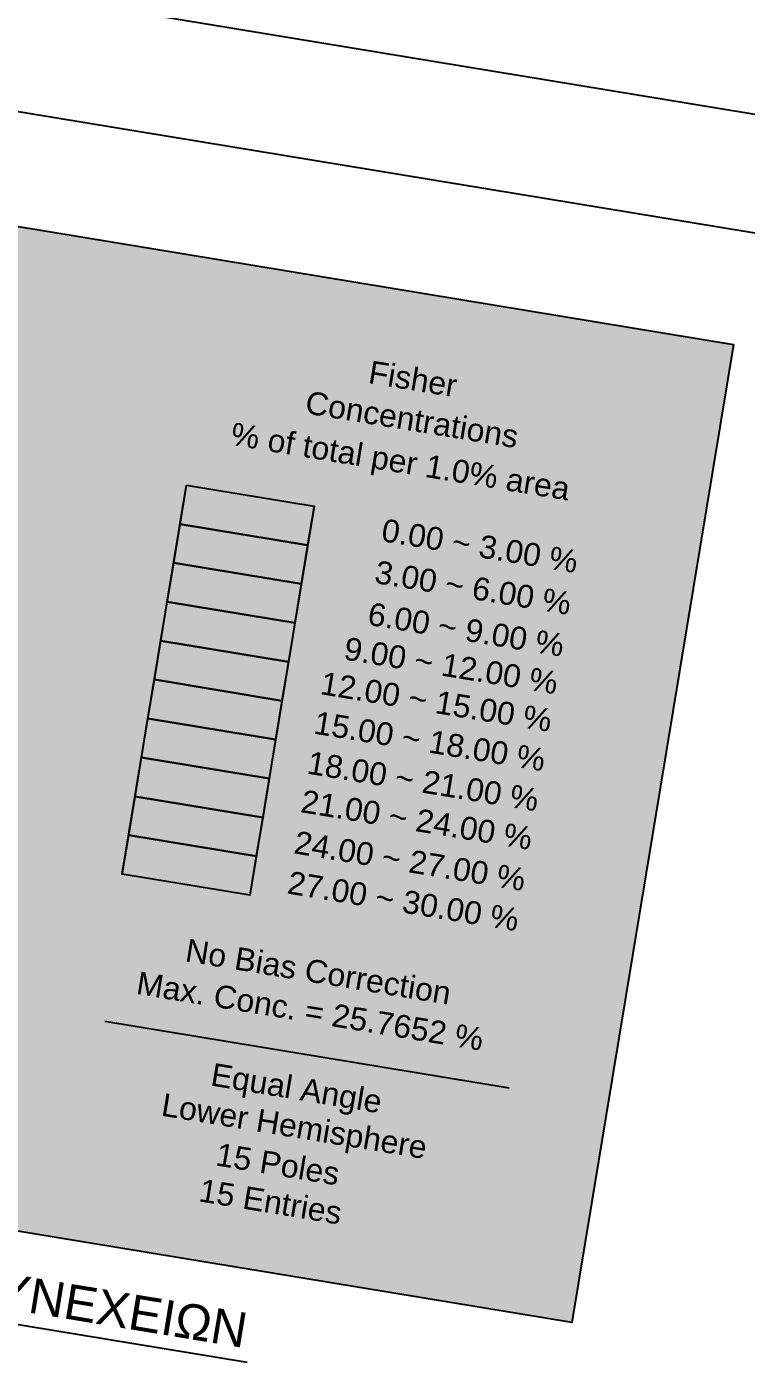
# Model space of a CAD drawing. Header units: metres. Extents: x 93017 to 94633, y 101979 to 102793.
# Drawn here: x 94307.84 to 94320.1, y 102353.07 to 102375.87 of the extents above; entities that cross this region are included whole.
import ezdxf
from ezdxf.enums import TextEntityAlignment as Align

# ---------------------------------------------------------------- set-up
doc = ezdxf.new("R2010")
doc.units = ezdxf.units.M
doc.header["$LTSCALE"] = 0.75
doc.header["$MEASUREMENT"] = 0
for name, color, linetype in [('GEOLOGY', 7, 'Continuous'), ('KANABOS', 8, 'Continuous'), ('OTM Line 0.25', 2, 'Continuous'), ('OTM Text 0.25', 2, 'Continuous'), ('OTM Title + Pinakida', 7, 'Continuous')]:
    doc.layers.add(name, color=color, linetype=linetype)
doc.styles.add('Arial Greek', font='ARIAL.TTF')

msp = doc.modelspace()

# ---------------------------------------------------------------- hatches: boundary and pattern name
at = {"layer": 'GEOLOGY'}
for color, points in [(170, [(94310.561, 102368.044), (94312.736, 102367.685), (94312.626, 102367.021), (94310.451, 102367.38)]), (150, [(94310.451, 102367.38), (94312.626, 102367.021), (94312.517, 102366.357), (94310.342, 102366.716)]), (140, [(94310.342, 102366.716), (94312.517, 102366.357), (94312.407, 102365.693), (94310.232, 102366.052)]), (130, [(94310.232, 102366.052), (94312.407, 102365.693), (94312.297, 102365.029), (94310.123, 102365.388)]), (110, [(94310.123, 102365.388), (94312.297, 102365.029), (94312.188, 102364.365), (94310.013, 102364.724)]), (90, [(94310.013, 102364.724), (94312.188, 102364.365), (94312.078, 102363.701), (94309.903, 102364.06)]), (70, [(94309.903, 102364.06), (94312.078, 102363.701), (94311.969, 102363.037), (94309.794, 102363.396)]), (51, [(94309.794, 102363.396), (94311.969, 102363.037), (94311.859, 102362.373), (94309.684, 102362.732)]), (30, [(94309.684, 102362.732), (94311.859, 102362.373), (94311.749, 102361.709), (94309.574, 102362.068)]), (1, [(94309.574, 102362.068), (94311.749, 102361.709), (94311.64, 102361.045), (94309.465, 102361.404)])]:
    msp.add_hatch(color=color, dxfattribs=at).paths.add_polyline_path(points)
at = {"layer": 'OTM Text 0.25', "ltscale": 0.5, "true_color": 0xf2f2f2}
h = msp.add_hatch(color=7, dxfattribs=at)
h.paths.add_polyline_path([(94293.569, 102374.791), (94319.889, 102370.446), (94317.133, 102353.751), (94290.813, 102358.096)])
h.paths.add_polyline_path([(94310.561, 102368.044), (94312.736, 102367.685), (94311.64, 102361.045), (94309.465, 102361.404)], flags=16)
edge = h.paths.add_edge_path(flags=16)
edge.add_arc((94300.588, 102364.609), 6.419, 0, 360)

# ---------------------------------------------------------------- linework, layer by layer
at = {"color": 250}
msp.add_line((94309.165, 102358.895), (94316.064, 102357.756), dxfattribs=at)
at = {"color": 7, "ltscale": 0.1}
msp.add_line((94295.283, 102355.766), (94311.594, 102353.073), dxfattribs=at)
at = {"color": 250}
for points in [[(94310.561, 102368.044), (94312.736, 102367.685), (94311.64, 102361.045), (94309.465, 102361.404)], [(94310.451, 102367.38), (94312.626, 102367.021), (94312.517, 102366.357), (94310.342, 102366.716)], [(94310.342, 102366.716), (94312.517, 102366.357), (94312.407, 102365.693), (94310.232, 102366.052)], [(94310.232, 102366.052), (94312.407, 102365.693), (94312.297, 102365.029), (94310.123, 102365.388)], [(94310.123, 102365.388), (94312.297, 102365.029), (94312.188, 102364.365), (94310.013, 102364.724)], [(94310.013, 102364.724), (94312.188, 102364.365), (94312.078, 102363.701), (94309.903, 102364.06)], [(94309.903, 102364.06), (94312.078, 102363.701), (94311.969, 102363.037), (94309.794, 102363.396)], [(94309.794, 102363.396), (94311.969, 102363.037), (94311.859, 102362.373), (94309.684, 102362.732)], [(94309.684, 102362.732), (94311.859, 102362.373), (94311.749, 102361.709), (94309.574, 102362.068)], [(94309.574, 102362.068), (94311.749, 102361.709), (94311.64, 102361.045), (94309.465, 102361.404)]]:
    msp.add_lwpolyline(points, close=True, dxfattribs=at)
at = {"layer": 'KANABOS', "color": 7}
msp.add_lwpolyline([(94310.561, 102368.044), (94312.736, 102367.685), (94312.626, 102367.021), (94310.451, 102367.38)], close=True, dxfattribs=at)
at = {"layer": 'OTM Line 0.25', "color": 7, "ltscale": 0.1}
msp.add_lwpolyline([(94293.569, 102374.791), (94319.889, 102370.446), (94317.133, 102353.751), (94290.813, 102358.096)], close=True, dxfattribs=at)
at = {"layer": 'OTM Title + Pinakida', "color": 7}
for p, q in [((94369.99, 102366.159), (94053.654, 102418.381)), ((94367.691, 102364.512), (94055.302, 102416.082))]:
    msp.add_line(p, q, dxfattribs=at)

# ---------------------------------------------------------------- texts
at = {"color": 250, "style": 'Arial Greek'}
for s, p in [('Fisher', (94313.676, 102369.981)), ('Concentrations', (94312.597, 102369.464)), ('%%% of total per 1.0%%% area', (94311.326, 102368.926)), ('0.00 ~ 3.00 %%%', (94313.897, 102367.283)), ('3.00 ~ 6.00 %%%', (94313.781, 102366.569)), ('6.00 ~ 9.00 %%%', (94313.662, 102365.855)), ('9.00 ~ 12.00 %%%', (94313.257, 102365.263)), ('12.00 ~ 15.00 %%%', (94312.854, 102364.672)), ('15.00 ~ 18.00 %%%', (94312.743, 102363.998)), ('18.00 ~ 21.00 %%%', (94312.63, 102363.315)), ('21.00 ~ 24.00 %%%', (94312.521, 102362.657)), ('24.00 ~ 27.00 %%%', (94312.405, 102361.954)), ('27.00 ~ 30.00 %%%', (94312.292, 102361.269)), ('No Bias Correction', (94310.553, 102360.112)), ('Max. Conc. = 25.7652 %%%', (94309.718, 102359.555)), ('Equal Angle', (94310.987, 102357.992)), ('Lower Hemisphere', (94310.144, 102357.478)), ('15 Poles', (94311.072, 102356.629)), ('15 Entries', (94310.784, 102356.015))]:
    msp.add_text(s, height=0.39, rotation=350.6259, dxfattribs=at).set_placement(p, align=Align.MIDDLE_LEFT)
at = {"layer": 'OTM Title + Pinakida', "color": 7, "style": 'Arial Greek'}
msp.add_text('ΣΤΑΤΙΣΤΙΚΗ ΕΠΕΞΕΡΓΑΣΙΑ ΑΣΥΝΕΧΕΙΩΝ', height=0.6, rotation=350.6259, dxfattribs=at).set_placement((94295.478, 102356.272), align=Align.MIDDLE_LEFT)

doc.saveas('drawing.dxf')
